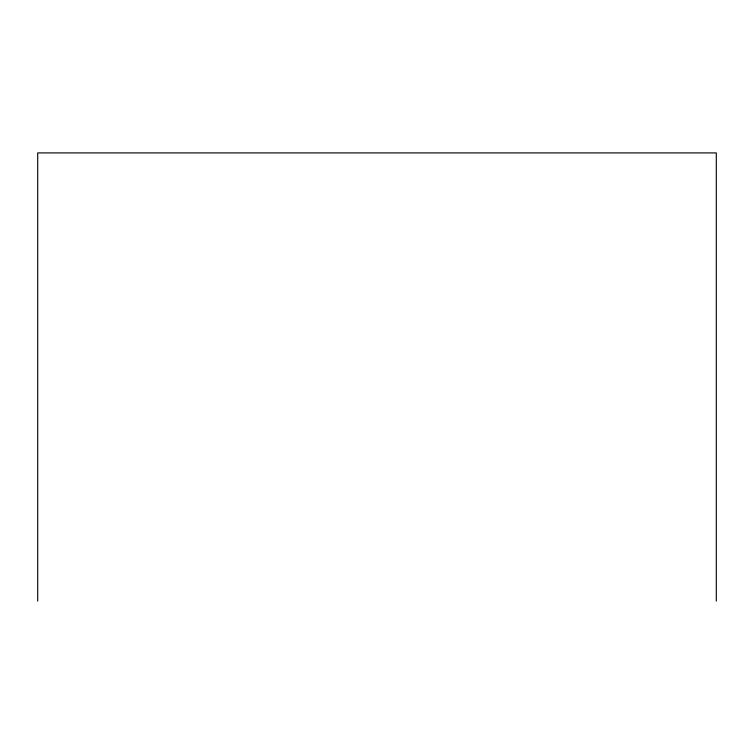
<?xml version="1.0" encoding="UTF-8"?>
<svg xmlns="http://www.w3.org/2000/svg" width="754" height="754" viewBox="0 0 754 754"><rect width="100%" height="100%" fill="white"/><g stroke="black" fill="none" stroke-linecap="round" stroke-linejoin="round"><path stroke-width="1.13" d="M716.3 601.089L716.3 152.911L37.7 152.911L37.7 601.089"/></g></svg>
